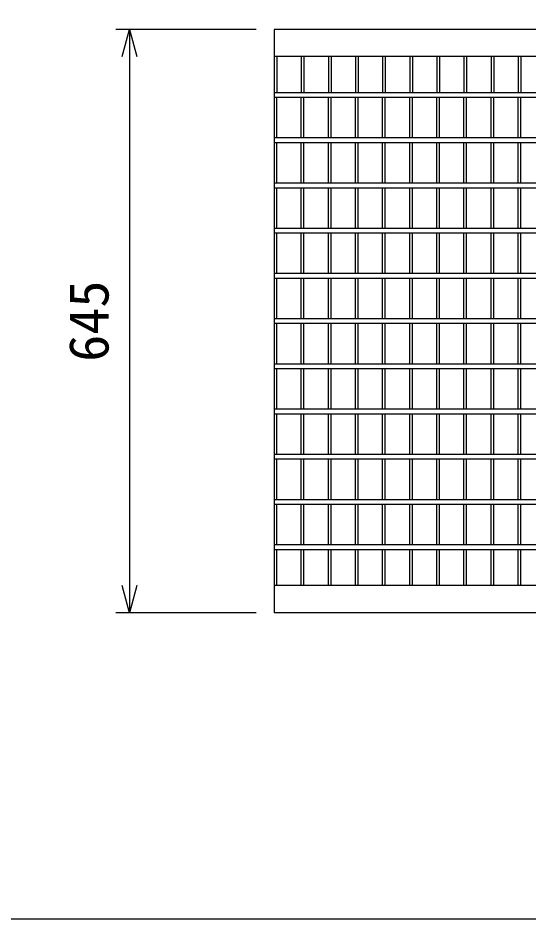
# Model space of a CAD drawing. Units: millimetres, scale not verified. Extents: x -25200 to 25200, y -8910 to 8910.
# Drawn here: x -5060 to -4495, y -7189 to -6192 of the extents above; entities that cross this region are included whole.
import ezdxf
from ezdxf.enums import TextEntityAlignment as Align

# ---------------------------------------------------------------- set-up
doc = ezdxf.new("R2010")
doc.units = ezdxf.units.MM
doc.header["$LTSCALE"] = 30
for name, color, linetype, lineweight in [('0-0_DIM', 7, 'Continuous', 25), ('0-2_HATCH', 6, 'Continuous', 25), ('0-6_TXT', 7, 'Continuous', 25)]:
    doc.layers.add(name, color=color, linetype=linetype, lineweight=lineweight)
doc.styles.add('ＭＳ ゴシック', font='')
doc.styles.get('ＭＳ ゴシック').set_extended_font_data('MS Gothic')

msp = doc.modelspace()

# ---------------------------------------------------------------- linework, layer by layer
at = {"layer": '0-0_DIM'}
for p, q in [((-4796.52, -6204.83), (-4951.52, -6204.83)), ((-4936.52, -6204.83), (-4936.52, -6849.83)), ((-4796.52, -6849.83), (-4951.52, -6849.83))]:
    msp.add_line(p, q, dxfattribs=at)
for points in [[(-4944.56, -6234.83), (-4936.52, -6204.83), (-4928.48, -6234.83)], [(-4928.48, -6819.83), (-4936.52, -6849.83), (-4944.56, -6819.83)]]:
    msp.add_lwpolyline(points, dxfattribs=at)
at = {"layer": '0-2_HATCH'}
for p, q in [((-4776.52, -6204.83), (-4776.52, -6849.83)), ((-3783.52, -6204.83), (-4776.52, -6204.83)), ((-3783.52, -6234.83), (-4776.52, -6234.83)), ((-4773.52, -6234.83), (-4773.52, -6274.83)), ((-4746.52, -6234.83), (-4746.52, -6274.83)), ((-4743.52, -6234.83), (-4743.52, -6274.83)), ((-4716.52, -6234.83), (-4716.52, -6274.83)), ((-4713.52, -6234.83), (-4713.52, -6274.83)), ((-4686.52, -6234.83), (-4686.52, -6274.83)), ((-4683.52, -6234.83), (-4683.52, -6274.83)), ((-4656.52, -6234.83), (-4656.52, -6274.83)), ((-4653.52, -6234.83), (-4653.52, -6274.83)), ((-4626.52, -6234.83), (-4626.52, -6274.83)), ((-4623.52, -6234.83), (-4623.52, -6274.83)), ((-4596.52, -6234.83), (-4596.52, -6274.83)), ((-4593.52, -6234.83), (-4593.52, -6274.83)), ((-4566.52, -6234.83), (-4566.52, -6274.83)), ((-4563.52, -6234.83), (-4563.52, -6274.83)), ((-4536.52, -6234.83), (-4536.52, -6274.83)), ((-4533.52, -6234.83), (-4533.52, -6274.83)), ((-4506.52, -6234.83), (-4506.52, -6274.83)), ((-4503.52, -6234.83), (-4503.52, -6274.83)), ((-3783.52, -6274.83), (-4776.52, -6274.83)), ((-4776.52, -6279.83), (-3783.52, -6279.83)), ((-4773.52, -6324.83), (-4773.52, -6279.83)), ((-4746.52, -6324.83), (-4746.52, -6279.83)), ((-4743.52, -6324.83), (-4743.52, -6279.83)), ((-4716.52, -6324.83), (-4716.52, -6279.83)), ((-4713.52, -6324.83), (-4713.52, -6279.83)), ((-4686.52, -6324.83), (-4686.52, -6279.83)), ((-4683.52, -6324.83), (-4683.52, -6279.83)), ((-4656.52, -6324.83), (-4656.52, -6279.83)), ((-4653.52, -6324.83), (-4653.52, -6279.83)), ((-4626.52, -6324.83), (-4626.52, -6279.83)), ((-4623.52, -6324.83), (-4623.52, -6279.83)), ((-4596.52, -6324.83), (-4596.52, -6279.83)), ((-4593.52, -6324.83), (-4593.52, -6279.83)), ((-4566.52, -6324.83), (-4566.52, -6279.83)), ((-4563.52, -6324.83), (-4563.52, -6279.83)), ((-4536.52, -6324.83), (-4536.52, -6279.83)), ((-4533.52, -6324.83), (-4533.52, -6279.83)), ((-4506.52, -6324.83), (-4506.52, -6279.83)), ((-4503.52, -6324.83), (-4503.52, -6279.83)), ((-3783.52, -6324.83), (-4776.52, -6324.83)), ((-4776.52, -6329.83), (-3783.52, -6329.83)), ((-4773.52, -6374.83), (-4773.52, -6329.83)), ((-4746.52, -6374.83), (-4746.52, -6329.83)), ((-4743.52, -6374.83), (-4743.52, -6329.83)), ((-4716.52, -6374.83), (-4716.52, -6329.83)), ((-4713.52, -6374.83), (-4713.52, -6329.83)), ((-4686.52, -6374.83), (-4686.52, -6329.83)), ((-4683.52, -6374.83), (-4683.52, -6329.83)), ((-4656.52, -6374.83), (-4656.52, -6329.83)), ((-4653.52, -6374.83), (-4653.52, -6329.83)), ((-4626.52, -6374.83), (-4626.52, -6329.83)), ((-4623.52, -6374.83), (-4623.52, -6329.83)), ((-4596.52, -6374.83), (-4596.52, -6329.83)), ((-4593.52, -6374.83), (-4593.52, -6329.83)), ((-4566.52, -6374.83), (-4566.52, -6329.83)), ((-4563.52, -6374.83), (-4563.52, -6329.83)), ((-4536.52, -6374.83), (-4536.52, -6329.83)), ((-4533.52, -6374.83), (-4533.52, -6329.83)), ((-4506.52, -6374.83), (-4506.52, -6329.83)), ((-4503.52, -6374.83), (-4503.52, -6329.83)), ((-3783.52, -6374.83), (-4776.52, -6374.83)), ((-4776.52, -6379.83), (-3783.52, -6379.83)), ((-4773.52, -6424.83), (-4773.52, -6379.83)), ((-4746.52, -6424.83), (-4746.52, -6379.83)), ((-4743.52, -6424.83), (-4743.52, -6379.83)), ((-4716.52, -6424.83), (-4716.52, -6379.83)), ((-4713.52, -6424.83), (-4713.52, -6379.83)), ((-4686.52, -6424.83), (-4686.52, -6379.83)), ((-4683.52, -6424.83), (-4683.52, -6379.83)), ((-4656.52, -6424.83), (-4656.52, -6379.83)), ((-4653.52, -6424.83), (-4653.52, -6379.83)), ((-4626.52, -6424.83), (-4626.52, -6379.83)), ((-4623.52, -6424.83), (-4623.52, -6379.83)), ((-4596.52, -6424.83), (-4596.52, -6379.83)), ((-4593.52, -6424.83), (-4593.52, -6379.83)), ((-4566.52, -6424.83), (-4566.52, -6379.83)), ((-4563.52, -6424.83), (-4563.52, -6379.83)), ((-4536.52, -6424.83), (-4536.52, -6379.83)), ((-4533.52, -6424.83), (-4533.52, -6379.83)), ((-4506.52, -6424.83), (-4506.52, -6379.83)), ((-4503.52, -6424.83), (-4503.52, -6379.83)), ((-3783.52, -6424.83), (-4776.52, -6424.83)), ((-4776.52, -6429.83), (-3783.52, -6429.83)), ((-4773.52, -6474.83), (-4773.52, -6429.83)), ((-4746.52, -6474.83), (-4746.52, -6429.83)), ((-4743.52, -6474.83), (-4743.52, -6429.83)), ((-4716.52, -6474.83), (-4716.52, -6429.83)), ((-4713.52, -6474.83), (-4713.52, -6429.83)), ((-4686.52, -6474.83), (-4686.52, -6429.83)), ((-4683.52, -6474.83), (-4683.52, -6429.83)), ((-4656.52, -6474.83), (-4656.52, -6429.83)), ((-4653.52, -6474.83), (-4653.52, -6429.83)), ((-4626.52, -6474.83), (-4626.52, -6429.83)), ((-4623.52, -6474.83), (-4623.52, -6429.83)), ((-4596.52, -6474.83), (-4596.52, -6429.83)), ((-4593.52, -6474.83), (-4593.52, -6429.83)), ((-4566.52, -6474.83), (-4566.52, -6429.83)), ((-4563.52, -6474.83), (-4563.52, -6429.83)), ((-4536.52, -6474.83), (-4536.52, -6429.83)), ((-4533.52, -6474.83), (-4533.52, -6429.83)), ((-4506.52, -6474.83), (-4506.52, -6429.83)), ((-4503.52, -6474.83), (-4503.52, -6429.83)), ((-3783.52, -6474.83), (-4776.52, -6474.83)), ((-4776.52, -6479.83), (-3783.52, -6479.83)), ((-4773.52, -6524.83), (-4773.52, -6479.83)), ((-4746.52, -6524.83), (-4746.52, -6479.83)), ((-4743.52, -6524.83), (-4743.52, -6479.83)), ((-4716.52, -6524.83), (-4716.52, -6479.83)), ((-4713.52, -6524.83), (-4713.52, -6479.83)), ((-4686.52, -6524.83), (-4686.52, -6479.83)), ((-4683.52, -6524.83), (-4683.52, -6479.83)), ((-4656.52, -6524.83), (-4656.52, -6479.83)), ((-4653.52, -6524.83), (-4653.52, -6479.83)), ((-4626.52, -6524.83), (-4626.52, -6479.83)), ((-4623.52, -6524.83), (-4623.52, -6479.83)), ((-4596.52, -6524.83), (-4596.52, -6479.83)), ((-4593.52, -6524.83), (-4593.52, -6479.83)), ((-4566.52, -6524.83), (-4566.52, -6479.83)), ((-4563.52, -6524.83), (-4563.52, -6479.83)), ((-4536.52, -6524.83), (-4536.52, -6479.83)), ((-4533.52, -6524.83), (-4533.52, -6479.83)), ((-4506.52, -6524.83), (-4506.52, -6479.83)), ((-4503.52, -6524.83), (-4503.52, -6479.83)), ((-3783.52, -6524.83), (-4776.52, -6524.83)), ((-4776.52, -6529.83), (-3783.52, -6529.83)), ((-4773.52, -6574.83), (-4773.52, -6529.83)), ((-4746.52, -6574.83), (-4746.52, -6529.83)), ((-4743.52, -6574.83), (-4743.52, -6529.83)), ((-4716.52, -6574.83), (-4716.52, -6529.83)), ((-4713.52, -6574.83), (-4713.52, -6529.83)), ((-4686.52, -6574.83), (-4686.52, -6529.83)), ((-4683.52, -6574.83), (-4683.52, -6529.83)), ((-4656.52, -6574.83), (-4656.52, -6529.83)), ((-4653.52, -6574.83), (-4653.52, -6529.83)), ((-4626.52, -6574.83), (-4626.52, -6529.83)), ((-4623.52, -6574.83), (-4623.52, -6529.83)), ((-4596.52, -6574.83), (-4596.52, -6529.83)), ((-4593.52, -6574.83), (-4593.52, -6529.83)), ((-4566.52, -6574.83), (-4566.52, -6529.83)), ((-4563.52, -6574.83), (-4563.52, -6529.83)), ((-4536.52, -6574.83), (-4536.52, -6529.83)), ((-4533.52, -6574.83), (-4533.52, -6529.83)), ((-4506.52, -6574.83), (-4506.52, -6529.83)), ((-4503.52, -6574.83), (-4503.52, -6529.83)), ((-3783.52, -6574.83), (-4776.52, -6574.83)), ((-4776.52, -6579.83), (-3783.52, -6579.83)), ((-4773.52, -6624.83), (-4773.52, -6579.83)), ((-4746.52, -6624.83), (-4746.52, -6579.83)), ((-4743.52, -6624.83), (-4743.52, -6579.83)), ((-4716.52, -6624.83), (-4716.52, -6579.83)), ((-4713.52, -6624.83), (-4713.52, -6579.83)), ((-4686.52, -6624.83), (-4686.52, -6579.83)), ((-4683.52, -6624.83), (-4683.52, -6579.83)), ((-4656.52, -6624.83), (-4656.52, -6579.83)), ((-4653.52, -6624.83), (-4653.52, -6579.83)), ((-4626.52, -6624.83), (-4626.52, -6579.83)), ((-4623.52, -6624.83), (-4623.52, -6579.83)), ((-4596.52, -6624.83), (-4596.52, -6579.83)), ((-4593.52, -6624.83), (-4593.52, -6579.83)), ((-4566.52, -6624.83), (-4566.52, -6579.83)), ((-4563.52, -6624.83), (-4563.52, -6579.83)), ((-4536.52, -6624.83), (-4536.52, -6579.83)), ((-4533.52, -6624.83), (-4533.52, -6579.83)), ((-4506.52, -6624.83), (-4506.52, -6579.83)), ((-4503.52, -6624.83), (-4503.52, -6579.83)), ((-3783.52, -6624.83), (-4776.52, -6624.83)), ((-4776.52, -6629.83), (-3783.52, -6629.83)), ((-4773.52, -6674.83), (-4773.52, -6629.83)), ((-4746.52, -6674.83), (-4746.52, -6629.83)), ((-4743.52, -6674.83), (-4743.52, -6629.83)), ((-4716.52, -6674.83), (-4716.52, -6629.83)), ((-4713.52, -6674.83), (-4713.52, -6629.83)), ((-4686.52, -6674.83), (-4686.52, -6629.83)), ((-4683.52, -6674.83), (-4683.52, -6629.83)), ((-4656.52, -6674.83), (-4656.52, -6629.83)), ((-4653.52, -6674.83), (-4653.52, -6629.83)), ((-4626.52, -6674.83), (-4626.52, -6629.83)), ((-4623.52, -6674.83), (-4623.52, -6629.83)), ((-4596.52, -6674.83), (-4596.52, -6629.83)), ((-4593.52, -6674.83), (-4593.52, -6629.83)), ((-4566.52, -6674.83), (-4566.52, -6629.83)), ((-4563.52, -6674.83), (-4563.52, -6629.83)), ((-4536.52, -6674.83), (-4536.52, -6629.83)), ((-4533.52, -6674.83), (-4533.52, -6629.83)), ((-4506.52, -6674.83), (-4506.52, -6629.83)), ((-4503.52, -6674.83), (-4503.52, -6629.83)), ((-3783.52, -6674.83), (-4776.52, -6674.83)), ((-4776.52, -6679.83), (-3783.52, -6679.83)), ((-4773.52, -6724.83), (-4773.52, -6679.83)), ((-4746.52, -6724.83), (-4746.52, -6679.83)), ((-4743.52, -6724.83), (-4743.52, -6679.83)), ((-4716.52, -6724.83), (-4716.52, -6679.83)), ((-4713.52, -6724.83), (-4713.52, -6679.83)), ((-4686.52, -6724.83), (-4686.52, -6679.83)), ((-4683.52, -6724.83), (-4683.52, -6679.83)), ((-4656.52, -6724.83), (-4656.52, -6679.83)), ((-4653.52, -6724.83), (-4653.52, -6679.83)), ((-4626.52, -6724.83), (-4626.52, -6679.83)), ((-4623.52, -6724.83), (-4623.52, -6679.83)), ((-4596.52, -6724.83), (-4596.52, -6679.83)), ((-4593.52, -6724.83), (-4593.52, -6679.83)), ((-4566.52, -6724.83), (-4566.52, -6679.83)), ((-4563.52, -6724.83), (-4563.52, -6679.83)), ((-4536.52, -6724.83), (-4536.52, -6679.83)), ((-4533.52, -6724.83), (-4533.52, -6679.83)), ((-4506.52, -6724.83), (-4506.52, -6679.83)), ((-4503.52, -6724.83), (-4503.52, -6679.83)), ((-3783.52, -6724.83), (-4776.52, -6724.83)), ((-4776.52, -6729.83), (-3783.52, -6729.83)), ((-4773.52, -6774.83), (-4773.52, -6729.83)), ((-4746.52, -6774.83), (-4746.52, -6729.83)), ((-4743.52, -6774.83), (-4743.52, -6729.83)), ((-4716.52, -6774.83), (-4716.52, -6729.83)), ((-4713.52, -6774.83), (-4713.52, -6729.83)), ((-4686.52, -6774.83), (-4686.52, -6729.83)), ((-4683.52, -6774.83), (-4683.52, -6729.83)), ((-4656.52, -6774.83), (-4656.52, -6729.83)), ((-4653.52, -6774.83), (-4653.52, -6729.83)), ((-4626.52, -6774.83), (-4626.52, -6729.83)), ((-4623.52, -6774.83), (-4623.52, -6729.83)), ((-4596.52, -6774.83), (-4596.52, -6729.83)), ((-4593.52, -6774.83), (-4593.52, -6729.83)), ((-4566.52, -6774.83), (-4566.52, -6729.83)), ((-4563.52, -6774.83), (-4563.52, -6729.83)), ((-4536.52, -6774.83), (-4536.52, -6729.83)), ((-4533.52, -6774.83), (-4533.52, -6729.83)), ((-4506.52, -6774.83), (-4506.52, -6729.83)), ((-4503.52, -6774.83), (-4503.52, -6729.83)), ((-3783.52, -6774.83), (-4776.52, -6774.83)), ((-4776.52, -6779.83), (-3783.52, -6779.83)), ((-4773.52, -6819.83), (-4773.52, -6779.83)), ((-4746.52, -6819.83), (-4746.52, -6779.83)), ((-4743.52, -6819.83), (-4743.52, -6779.83)), ((-4716.52, -6819.83), (-4716.52, -6779.83)), ((-4713.52, -6819.83), (-4713.52, -6779.83)), ((-4686.52, -6819.83), (-4686.52, -6779.83)), ((-4683.52, -6819.83), (-4683.52, -6779.83)), ((-4656.52, -6819.83), (-4656.52, -6779.83)), ((-4653.52, -6819.83), (-4653.52, -6779.83)), ((-4626.52, -6819.83), (-4626.52, -6779.83)), ((-4623.52, -6819.83), (-4623.52, -6779.83)), ((-4596.52, -6819.83), (-4596.52, -6779.83)), ((-4593.52, -6819.83), (-4593.52, -6779.83)), ((-4566.52, -6819.83), (-4566.52, -6779.83)), ((-4563.52, -6819.83), (-4563.52, -6779.83)), ((-4536.52, -6819.83), (-4536.52, -6779.83)), ((-4533.52, -6819.83), (-4533.52, -6779.83)), ((-4506.52, -6819.83), (-4506.52, -6779.83)), ((-4503.52, -6819.83), (-4503.52, -6779.83)), ((-3783.52, -6819.83), (-4776.52, -6819.83)), ((-3783.52, -6849.83), (-4776.52, -6849.83))]:
    msp.add_line(p, q, dxfattribs=at)
at = {"layer": '0-6_TXT'}
msp.add_lwpolyline([(-5116.68, -7188.51), (-3016.68, -7188.51), (-3016.68, -1778.68), (-5116.68, -1778.68)], close=True, dxfattribs=at)

# ---------------------------------------------------------------- texts
at = {"layer": '0-0_DIM', "style": 'ＭＳ ゴシック'}
msp.add_text('645', height=43.99, rotation=90, dxfattribs=at).set_placement((-4946.52, -6572.33), align=Align.BOTTOM_LEFT)

doc.saveas('drawing.dxf')
